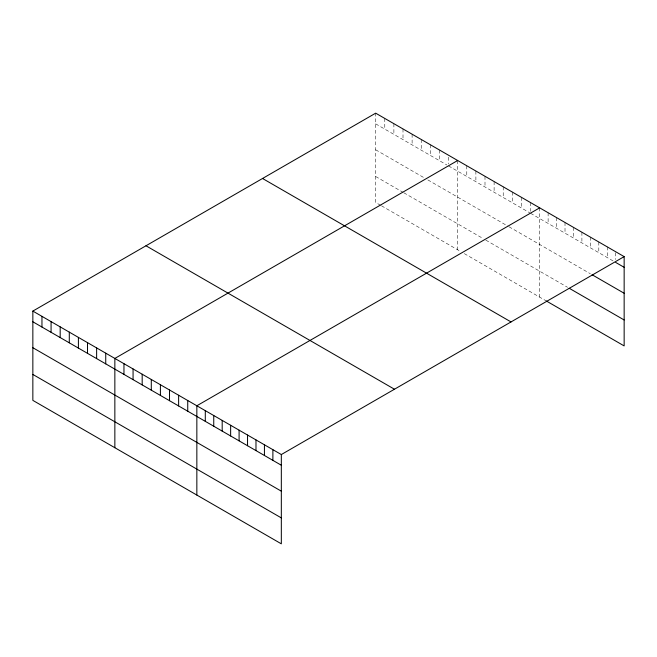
<?xml version="1.0" encoding="UTF-8"?>
<svg xmlns="http://www.w3.org/2000/svg" width="657" height="657" viewBox="0 0 657 657"><rect width="100%" height="100%" fill="white"/><g stroke="black" fill="none" stroke-linecap="round" stroke-linejoin="round"><path stroke-width="0.49" stroke-dasharray="3.29 2.46" d="M375.673 123.853L446.9 164.981M448.559 165.934L529.731 212.794M530.552 213.279L613.17 260.969M375.673 149.788L424.537 178.006M427.847 179.919L508.19 226.304M509.019 226.78L590.356 273.739M375.673 176.511L403.004 192.296M403.833 192.772L482.517 238.204M485.827 240.117L567.549 287.29M380.641 205.321L375.673 202.455L375.673 113.168M381.471 205.797L460.984 251.705M464.294 253.618L546.427 301.037M615.699 252.715L615.699 259.523M607.257 246.868L607.257 257.56M598.806 241.99L598.806 252.682M590.356 237.111L590.356 247.804M581.905 232.233L581.905 242.926M573.462 227.355L573.462 238.048M565.012 222.477L565.012 233.169M556.561 217.598L556.561 228.291M548.119 212.728L548.119 223.413M539.668 207.85L539.668 297.136M530.552 202.586L530.552 211.332M521.444 197.33L521.444 208.014M512.337 192.066L512.337 202.758M503.221 186.81L503.221 197.494M494.113 181.546L494.113 192.238M484.997 176.29L484.997 186.974M475.89 171.025L475.89 181.718M466.782 165.769L466.782 176.454M457.666 160.505L457.666 249.791M448.559 157.187L448.559 163.987M439.443 149.985L439.443 160.678M430.335 144.729L430.335 155.413M421.227 139.465L421.227 150.157M412.111 134.209L412.111 144.893M403.004 128.944L403.004 139.637M393.888 123.688L393.888 134.373M384.78 118.424L384.78 129.117"/><path stroke-width="0.99" d="M32.85 311.09L281.327 454.545L281.327 543.832L32.85 400.376L32.85 311.09L375.673 113.168L624.15 256.624L624.15 345.911L546.427 301.037M457.666 160.505L114.852 358.435L114.852 447.721M539.668 207.85L196.845 405.771L196.845 495.058M281.327 454.545L624.15 256.624M615.699 262.43L624.15 267.309M592.047 274.716L624.15 293.252M569.233 288.267L624.15 319.975M262.537 178.482L511.023 321.938M145.977 245.775L394.463 389.231M32.85 321.782L281.327 465.238M32.85 347.717L281.327 491.173M32.85 374.441L281.327 517.897M272.885 449.667L272.885 460.36M264.434 444.789L264.434 455.482M255.984 439.919L255.984 450.603M247.533 435.041L247.533 445.725M239.091 430.163L239.091 440.847M230.64 425.284L230.64 435.969M222.189 420.406L222.189 431.091M213.747 415.528L213.747 426.212M205.296 410.65L205.296 421.342M187.738 400.515L187.738 411.2M178.622 395.251L178.622 405.944M169.514 389.995L169.514 400.68M160.407 384.731L160.407 395.424M151.291 379.475L151.291 390.159M142.183 374.211L142.183 384.903M133.067 368.955L133.067 379.639M123.959 363.691L123.959 374.383M105.736 353.17L105.736 363.863M96.628 347.914L96.628 358.599M87.512 342.65L87.512 353.343M78.405 337.394L78.405 348.079M69.297 332.13L69.297 342.823M60.181 326.874L60.181 337.558M51.074 321.61L51.074 332.302M41.958 316.346L41.958 327.038"/></g></svg>
